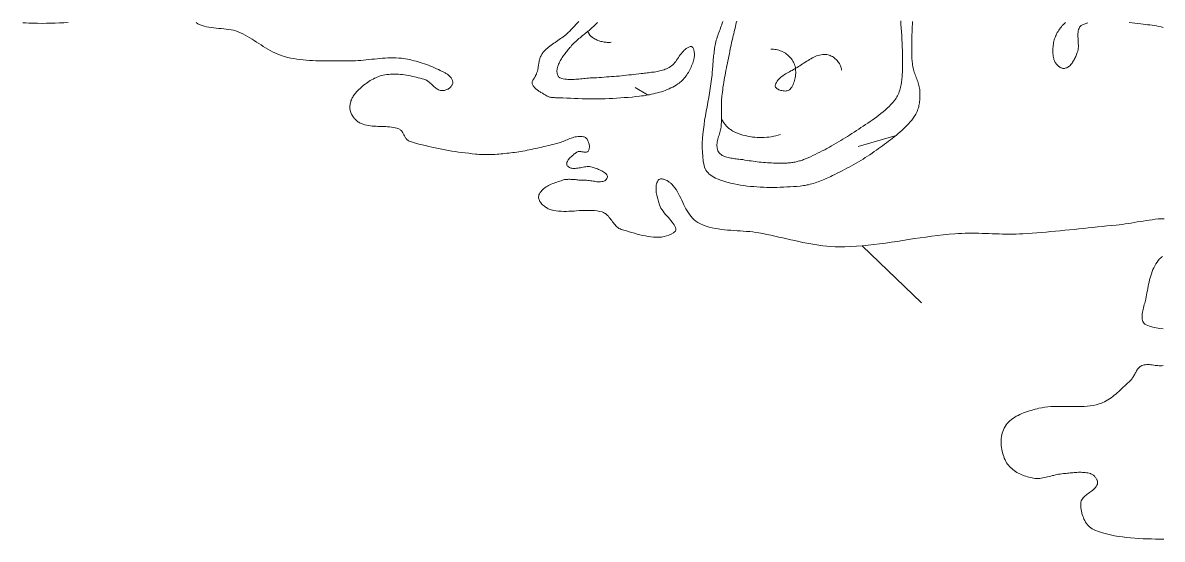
# Model space of a CAD drawing. Header units: inches. Extents: x -12 to 23, y -13.2 to 21.7.
# Drawn here: x -9 to 2.06, y -12.64 to -7.63 of the extents above; entities that cross this region are included whole.
import ezdxf

# ---------------------------------------------------------------- set-up
doc = ezdxf.new("R2010")
doc.units = ezdxf.units.IN
doc.header["$MEASUREMENT"] = 0
doc.layers.get('0').update_dxf_attribs({"lineweight": 0})

msp = doc.modelspace()

# ---------------------------------------------------------------- linework, layer by layer
at = {"color": 7, "linetype": 'Continuous', "lineweight": 0}
for p, q in [((-3.513, -7.71), (-3.512, -7.713)), ((-3.512, -7.713), (-3.511, -7.717)), ((-3.511, -7.717), (-3.51, -7.72)), ((-3.51, -7.72), (-3.508, -7.723)), ((-3.508, -7.723), (-3.507, -7.726)), ((-3.507, -7.726), (-3.505, -7.729)), ((-3.505, -7.729), (-3.504, -7.732)), ((-3.504, -7.732), (-3.502, -7.735)), ((-3.502, -7.735), (-3.5, -7.738)), ((-3.5, -7.738), (-3.499, -7.741)), ((-3.499, -7.741), (-3.497, -7.744)), ((-3.497, -7.744), (-3.495, -7.747)), ((-3.495, -7.747), (-3.493, -7.749)), ((-3.493, -7.749), (-3.491, -7.752)), ((-3.491, -7.752), (-3.488, -7.754)), ((-3.488, -7.754), (-3.486, -7.757)), ((-3.486, -7.757), (-3.484, -7.759)), ((-3.484, -7.759), (-3.481, -7.761)), ((-3.481, -7.761), (-3.479, -7.763)), ((-3.479, -7.763), (-3.476, -7.765)), ((-3.476, -7.765), (-3.468, -7.771)), ((-3.468, -7.771), (-3.46, -7.776)), ((-3.46, -7.776), (-3.451, -7.781)), ((-3.451, -7.781), (-3.443, -7.786)), ((-3.443, -7.786), (-3.434, -7.79)), ((-3.434, -7.79), (-3.424, -7.795)), ((-3.424, -7.795), (-3.415, -7.798)), ((-3.415, -7.798), (-3.405, -7.802)), ((-3.405, -7.802), (-3.396, -7.805)), ((-3.396, -7.805), (-3.386, -7.808)), ((-3.386, -7.808), (-3.376, -7.81)), ((-3.376, -7.81), (-3.366, -7.812)), ((-3.366, -7.812), (-3.356, -7.814)), ((-3.356, -7.814), (-3.346, -7.815)), ((-3.346, -7.815), (-3.336, -7.816)), ((-3.336, -7.816), (-3.326, -7.817)), ((-3.326, -7.817), (-3.316, -7.817)), ((-3.316, -7.817), (-3.306, -7.817)), ((-3.306, -7.817), (-3.296, -7.817)), ((-3.296, -7.817), (-3.286, -7.816)), ((-1.737, -7.884), (-1.724, -7.883)), ((-1.724, -7.883), (-1.711, -7.884)), ((-1.711, -7.884), (-1.698, -7.885)), ((-1.698, -7.885), (-1.685, -7.887)), ((-1.685, -7.887), (-1.672, -7.89)), ((-1.672, -7.89), (-1.659, -7.894)), ((-1.659, -7.894), (-1.646, -7.898)), ((-1.646, -7.898), (-1.633, -7.904)), ((-1.633, -7.904), (-1.621, -7.91)), ((-1.621, -7.91), (-1.609, -7.916)), ((-1.609, -7.916), (-1.597, -7.923)), ((-1.597, -7.923), (-1.586, -7.931)), ((-1.586, -7.931), (-1.575, -7.939)), ((-1.575, -7.939), (-1.565, -7.948)), ((-1.565, -7.948), (-1.555, -7.958)), ((-1.555, -7.958), (-1.546, -7.967)), ((-1.321, -7.961), (-1.307, -7.955)), ((-1.307, -7.955), (-1.293, -7.949)), ((-1.293, -7.949), (-1.278, -7.944)), ((-1.278, -7.944), (-1.264, -7.94)), ((-1.264, -7.94), (-1.249, -7.937)), ((-1.249, -7.937), (-1.234, -7.935)), ((-1.234, -7.935), (-1.219, -7.934)), ((-1.219, -7.934), (-1.204, -7.935)), ((-1.204, -7.935), (-1.193, -7.936)), ((-1.193, -7.936), (-1.183, -7.938)), ((-1.183, -7.938), (-1.172, -7.941)), ((-1.172, -7.941), (-1.161, -7.945)), ((-1.161, -7.945), (-1.151, -7.95)), ((-1.151, -7.95), (-1.14, -7.956)), ((-1.14, -7.956), (-1.13, -7.962)), ((-1.546, -7.967), (-1.537, -7.978)), ((-1.537, -7.978), (-1.53, -7.988)), ((-1.53, -7.988), (-1.523, -7.999)), ((-1.523, -7.999), (-1.517, -8.011)), ((-1.517, -8.011), (-1.512, -8.023)), ((-1.512, -8.023), (-1.507, -8.035)), ((-1.507, -8.035), (-1.503, -8.048)), ((-1.507, -8.075), (-1.495, -8.068)), ((-1.503, -8.048), (-1.5, -8.062)), ((-1.5, -8.062), (-1.498, -8.075)), ((-1.495, -8.068), (-1.483, -8.061)), ((-1.483, -8.061), (-1.47, -8.053)), ((-1.47, -8.053), (-1.457, -8.045)), ((-1.457, -8.045), (-1.444, -8.036)), ((-1.444, -8.036), (-1.43, -8.027)), ((-1.43, -8.027), (-1.417, -8.018)), ((-1.417, -8.018), (-1.404, -8.01)), ((-1.404, -8.01), (-1.39, -8.001)), ((-1.39, -8.001), (-1.376, -7.992)), ((-1.376, -7.992), (-1.363, -7.984)), ((-1.363, -7.984), (-1.349, -7.976)), ((-1.349, -7.976), (-1.335, -7.968)), ((-1.335, -7.968), (-1.321, -7.961)), ((-1.13, -7.962), (-1.121, -7.969)), ((-1.121, -7.969), (-1.112, -7.977)), ((-1.112, -7.977), (-1.103, -7.985)), ((-1.103, -7.985), (-1.094, -7.994)), ((-1.094, -7.994), (-1.087, -8.003)), ((-1.087, -8.003), (-1.08, -8.013)), ((-1.08, -8.013), (-1.073, -8.023)), ((-1.073, -8.023), (-1.067, -8.033)), ((-1.067, -8.033), (-1.063, -8.044)), ((-1.063, -8.044), (-1.058, -8.054)), ((-1.058, -8.054), (-1.055, -8.065)), ((-1.055, -8.065), (-1.053, -8.076)), ((-1.669, -8.184), (-1.661, -8.174)), ((-1.661, -8.174), (-1.651, -8.165)), ((-1.651, -8.165), (-1.641, -8.156)), ((-1.641, -8.156), (-1.63, -8.147)), ((-1.63, -8.147), (-1.619, -8.139)), ((-1.619, -8.139), (-1.607, -8.131)), ((-1.607, -8.131), (-1.595, -8.124)), ((-1.595, -8.124), (-1.583, -8.116)), ((-1.583, -8.116), (-1.57, -8.109)), ((-1.57, -8.109), (-1.558, -8.102)), ((-1.558, -8.102), (-1.545, -8.095)), ((-1.545, -8.095), (-1.532, -8.089)), ((-1.532, -8.089), (-1.519, -8.082)), ((-1.519, -8.082), (-1.507, -8.075)), ((-1.504, -8.174), (-1.508, -8.187)), ((-1.501, -8.16), (-1.504, -8.174)), ((-1.499, -8.146), (-1.501, -8.16)), ((-1.497, -8.132), (-1.499, -8.146)), ((-1.498, -8.075), (-1.497, -8.089)), ((-1.497, -8.089), (-1.496, -8.103)), ((-1.496, -8.117), (-1.497, -8.132)), ((-1.496, -8.103), (-1.496, -8.117)), ((-1.053, -8.076), (-1.052, -8.087)), ((-1.696, -8.237), (-1.694, -8.23)), ((-1.695, -8.244), (-1.696, -8.237)), ((-1.692, -8.251), (-1.695, -8.244)), ((-1.694, -8.23), (-1.69, -8.218)), ((-1.688, -8.257), (-1.692, -8.251)), ((-1.69, -8.218), (-1.684, -8.206)), ((-1.683, -8.263), (-1.688, -8.257)), ((-1.684, -8.206), (-1.677, -8.195)), ((-1.676, -8.268), (-1.683, -8.263)), ((-1.677, -8.195), (-1.669, -8.184)), ((-1.668, -8.273), (-1.676, -8.268)), ((-1.659, -8.277), (-1.668, -8.273)), ((-1.65, -8.281), (-1.659, -8.277)), ((-1.64, -8.284), (-1.65, -8.281)), ((-1.63, -8.286), (-1.64, -8.284)), ((-1.619, -8.288), (-1.63, -8.286)), ((-1.609, -8.289), (-1.619, -8.288)), ((-1.598, -8.29), (-1.609, -8.289)), ((-1.589, -8.289), (-1.598, -8.29)), ((-1.579, -8.288), (-1.589, -8.289)), ((-1.57, -8.285), (-1.579, -8.288)), ((-1.563, -8.282), (-1.57, -8.285)), ((-1.556, -8.278), (-1.563, -8.282)), ((-1.551, -8.273), (-1.556, -8.278)), ((-1.543, -8.262), (-1.551, -8.273)), ((-1.535, -8.251), (-1.543, -8.262)), ((-1.528, -8.239), (-1.535, -8.251)), ((-1.522, -8.227), (-1.528, -8.239)), ((-1.517, -8.214), (-1.522, -8.227)), ((-1.512, -8.201), (-1.517, -8.214)), ((-1.508, -8.187), (-1.512, -8.201))]:
    msp.add_line(p, q, dxfattribs=at)
at = {"color": 30, "linetype": 'Continuous', "lineweight": 0, "true_color": 0xff7e00}
for p, q in [((-2.934, -8.328), (-3.054, -8.256)), ((-0.522, -8.72), (-0.89, -8.827)), ((-0.85, -9.792), (-0.275, -10.346))]:
    msp.add_line(p, q, dxfattribs=at)
at = {"color": 7, "linetype": 'Continuous', "lineweight": 0}
for points in [[(-8.557, -7.625), (-8.599, -7.627), (-8.641, -7.629), (-8.684, -7.631), (-8.726, -7.632), (-8.768, -7.632), (-8.81, -7.633), (-8.853, -7.632), (-8.895, -7.631), (-8.937, -7.63), (-8.967, -7.628), (-8.997, -7.626)], [(2.079, -9.529), (2.05, -9.53), (2.021, -9.532), (1.991, -9.535), (1.962, -9.539), (1.933, -9.543), (1.904, -9.547), (1.875, -9.552), (1.846, -9.556), (1.816, -9.561), (1.787, -9.566), (1.758, -9.571), (1.729, -9.576), (1.7, -9.58), (1.671, -9.584), (1.642, -9.588), (1.612, -9.591), (1.567, -9.595), (1.522, -9.6), (1.477, -9.604), (1.432, -9.609), (1.386, -9.614), (1.341, -9.619), (1.296, -9.624), (1.251, -9.628), (1.206, -9.633), (1.16, -9.638), (1.115, -9.642), (1.07, -9.647), (1.025, -9.651), (0.98, -9.655), (0.934, -9.659), (0.889, -9.663), (0.844, -9.667), (0.799, -9.67), (0.753, -9.673), (0.708, -9.675), (0.675, -9.677), (0.642, -9.678), (0.609, -9.678), (0.576, -9.678), (0.543, -9.678), (0.51, -9.678), (0.477, -9.677), (0.444, -9.676), (0.411, -9.675), (0.378, -9.674), (0.345, -9.673), (0.312, -9.672), (0.279, -9.671), (0.246, -9.671), (0.213, -9.67), (0.18, -9.67), (0.147, -9.671), (0.114, -9.672), (0.081, -9.673), (0.049, -9.675), (-0.008, -9.68), (-0.064, -9.685), (-0.12, -9.692), (-0.177, -9.699), (-0.233, -9.707), (-0.289, -9.715), (-0.345, -9.723), (-0.401, -9.732), (-0.457, -9.741), (-0.513, -9.749), (-0.569, -9.758), (-0.625, -9.766), (-0.682, -9.774), (-0.738, -9.781), (-0.794, -9.787), (-0.85, -9.792), (-0.906, -9.796), (-0.963, -9.8), (-1.019, -9.802), (-1.076, -9.802), (-1.115, -9.801), (-1.154, -9.799), (-1.194, -9.796), (-1.233, -9.792), (-1.272, -9.787), (-1.311, -9.781), (-1.35, -9.774), (-1.388, -9.767), (-1.427, -9.759), (-1.466, -9.751), (-1.505, -9.742), (-1.543, -9.733), (-1.582, -9.725), (-1.621, -9.716), (-1.66, -9.707), (-1.698, -9.698), (-1.737, -9.69), (-1.776, -9.682), (-1.815, -9.674), (-1.853, -9.667), (-1.883, -9.662), (-1.913, -9.658), (-1.943, -9.655), (-1.974, -9.653), (-2.005, -9.65), (-2.035, -9.648), (-2.066, -9.647), (-2.097, -9.645), (-2.127, -9.642), (-2.158, -9.64), (-2.188, -9.637), (-2.218, -9.634), (-2.248, -9.629), (-2.278, -9.624), (-2.307, -9.618), (-2.335, -9.61), (-2.364, -9.601), (-2.391, -9.591), (-2.419, -9.579), (-2.445, -9.565), (-2.464, -9.554), (-2.481, -9.54), (-2.497, -9.525), (-2.512, -9.509), (-2.525, -9.492), (-2.538, -9.473), (-2.55, -9.454), (-2.561, -9.434), (-2.572, -9.414), (-2.582, -9.393), (-2.592, -9.371), (-2.602, -9.35), (-2.612, -9.329), (-2.623, -9.308), (-2.634, -9.287), (-2.645, -9.267), (-2.657, -9.247), (-2.67, -9.228), (-2.684, -9.21), (-2.699, -9.193), (-2.704, -9.188), (-2.71, -9.183), (-2.716, -9.178), (-2.723, -9.173), (-2.73, -9.168), (-2.738, -9.164), (-2.745, -9.159), (-2.753, -9.156), (-2.762, -9.152), (-2.77, -9.149), (-2.778, -9.146), (-2.786, -9.145), (-2.793, -9.143), (-2.801, -9.143), (-2.807, -9.143), (-2.814, -9.145), (-2.82, -9.147), (-2.825, -9.15), (-2.83, -9.154), (-2.834, -9.16), (-2.839, -9.17), (-2.844, -9.181), (-2.847, -9.192), (-2.85, -9.203), (-2.851, -9.215), (-2.852, -9.227), (-2.852, -9.239), (-2.852, -9.251), (-2.851, -9.263), (-2.849, -9.275), (-2.847, -9.288), (-2.844, -9.3), (-2.841, -9.312), (-2.838, -9.325), (-2.835, -9.337), (-2.831, -9.349), (-2.828, -9.361), (-2.824, -9.373), (-2.821, -9.385), (-2.817, -9.396), (-2.812, -9.411), (-2.804, -9.426), (-2.795, -9.441), (-2.784, -9.456), (-2.772, -9.472), (-2.759, -9.487), (-2.746, -9.502), (-2.732, -9.518), (-2.719, -9.533), (-2.707, -9.548), (-2.695, -9.562), (-2.684, -9.576), (-2.675, -9.59), (-2.668, -9.603), (-2.663, -9.615), (-2.66, -9.627), (-2.661, -9.638), (-2.664, -9.649), (-2.671, -9.658), (-2.682, -9.667), (-2.704, -9.679), (-2.726, -9.689), (-2.75, -9.697), (-2.774, -9.703), (-2.798, -9.707), (-2.824, -9.709), (-2.849, -9.709), (-2.875, -9.708), (-2.902, -9.706), (-2.928, -9.702), (-2.955, -9.697), (-2.981, -9.692), (-3.008, -9.685), (-3.035, -9.679), (-3.061, -9.671), (-3.088, -9.664), (-3.114, -9.656), (-3.139, -9.648), (-3.164, -9.64), (-3.189, -9.633), (-3.201, -9.629), (-3.212, -9.623), (-3.222, -9.616), (-3.231, -9.609), (-3.241, -9.6), (-3.249, -9.59), (-3.258, -9.58), (-3.266, -9.57), (-3.274, -9.559), (-3.282, -9.548), (-3.29, -9.537), (-3.298, -9.526), (-3.306, -9.516), (-3.314, -9.506), (-3.323, -9.497), (-3.332, -9.488), (-3.342, -9.48), (-3.352, -9.474), (-3.363, -9.468), (-3.375, -9.464), (-3.399, -9.458), (-3.423, -9.454), (-3.448, -9.451), (-3.472, -9.449), (-3.497, -9.448), (-3.522, -9.448), (-3.547, -9.449), (-3.572, -9.45), (-3.597, -9.451), (-3.622, -9.453), (-3.647, -9.455), (-3.672, -9.456), (-3.697, -9.457), (-3.722, -9.458), (-3.747, -9.458), (-3.772, -9.457), (-3.797, -9.456), (-3.821, -9.453), (-3.845, -9.448), (-3.869, -9.443), (-3.879, -9.44), (-3.888, -9.436), (-3.897, -9.432), (-3.907, -9.427), (-3.916, -9.422), (-3.926, -9.416), (-3.935, -9.409), (-3.943, -9.402), (-3.952, -9.395), (-3.959, -9.387), (-3.967, -9.379), (-3.973, -9.37), (-3.979, -9.362), (-3.983, -9.353), (-3.987, -9.344), (-3.99, -9.335), (-3.991, -9.326), (-3.991, -9.317), (-3.99, -9.308), (-3.988, -9.299), (-3.982, -9.287), (-3.976, -9.275), (-3.968, -9.265), (-3.96, -9.255), (-3.951, -9.245), (-3.941, -9.236), (-3.93, -9.228), (-3.918, -9.22), (-3.906, -9.213), (-3.894, -9.206), (-3.881, -9.2), (-3.868, -9.194), (-3.854, -9.188), (-3.84, -9.183), (-3.827, -9.178), (-3.813, -9.173), (-3.799, -9.168), (-3.786, -9.164), (-3.773, -9.16), (-3.76, -9.155), (-3.749, -9.153), (-3.739, -9.15), (-3.729, -9.148), (-3.719, -9.147), (-3.708, -9.147), (-3.698, -9.146), (-3.687, -9.146), (-3.677, -9.147), (-3.666, -9.147), (-3.655, -9.148), (-3.644, -9.149), (-3.634, -9.15), (-3.623, -9.151), (-3.612, -9.153), (-3.602, -9.154), (-3.591, -9.154), (-3.58, -9.155), (-3.569, -9.156), (-3.559, -9.156), (-3.548, -9.155), (-3.537, -9.155), (-3.525, -9.156), (-3.513, -9.157), (-3.501, -9.159), (-3.488, -9.16), (-3.476, -9.162), (-3.463, -9.164), (-3.45, -9.166), (-3.437, -9.168), (-3.425, -9.17), (-3.413, -9.171), (-3.401, -9.171), (-3.39, -9.171), (-3.379, -9.169), (-3.368, -9.167), (-3.359, -9.164), (-3.35, -9.16), (-3.342, -9.154), (-3.335, -9.147), (-3.328, -9.139), (-3.325, -9.131), (-3.323, -9.123), (-3.324, -9.116), (-3.326, -9.109), (-3.33, -9.102), (-3.335, -9.095), (-3.341, -9.089), (-3.349, -9.083), (-3.358, -9.077), (-3.367, -9.071), (-3.377, -9.065), (-3.388, -9.06), (-3.399, -9.055), (-3.41, -9.051), (-3.421, -9.046), (-3.432, -9.042), (-3.443, -9.038), (-3.453, -9.035), (-3.463, -9.032), (-3.472, -9.029), (-3.484, -9.026), (-3.496, -9.024), (-3.508, -9.024), (-3.52, -9.024), (-3.533, -9.025), (-3.546, -9.027), (-3.559, -9.029), (-3.572, -9.031), (-3.584, -9.034), (-3.597, -9.036), (-3.61, -9.038), (-3.622, -9.04), (-3.635, -9.041), (-3.647, -9.042), (-3.658, -9.041), (-3.669, -9.04), (-3.68, -9.037), (-3.69, -9.033), (-3.7, -9.027), (-3.709, -9.02), (-3.714, -9.015), (-3.717, -9.008), (-3.719, -9.002), (-3.719, -8.995), (-3.718, -8.988), (-3.716, -8.981), (-3.712, -8.974), (-3.708, -8.966), (-3.703, -8.958), (-3.697, -8.951), (-3.691, -8.943), (-3.684, -8.936), (-3.676, -8.928), (-3.669, -8.921), (-3.661, -8.914), (-3.653, -8.908), (-3.646, -8.901), (-3.638, -8.896), (-3.631, -8.89), (-3.624, -8.885), (-3.619, -8.882), (-3.614, -8.88), (-3.608, -8.878), (-3.601, -8.878), (-3.595, -8.877), (-3.588, -8.878), (-3.581, -8.878), (-3.574, -8.879), (-3.566, -8.88), (-3.559, -8.881), (-3.552, -8.882), (-3.545, -8.883), (-3.539, -8.883), (-3.533, -8.883), (-3.527, -8.883), (-3.521, -8.881), (-3.517, -8.88), (-3.512, -8.877), (-3.509, -8.873), (-3.506, -8.868), (-3.503, -8.861), (-3.501, -8.854), (-3.5, -8.846), (-3.499, -8.838), (-3.499, -8.83), (-3.499, -8.821), (-3.5, -8.813), (-3.502, -8.804), (-3.504, -8.796), (-3.506, -8.788), (-3.509, -8.78), (-3.513, -8.772), (-3.517, -8.765), (-3.521, -8.758), (-3.526, -8.752), (-3.531, -8.747), (-3.537, -8.742), (-3.543, -8.738), (-3.55, -8.735), (-3.557, -8.733), (-3.57, -8.731), (-3.583, -8.73), (-3.596, -8.73), (-3.609, -8.731), (-3.622, -8.733), (-3.636, -8.735), (-3.649, -8.739), (-3.662, -8.743), (-3.675, -8.747), (-3.688, -8.752), (-3.701, -8.757), (-3.714, -8.762), (-3.727, -8.768), (-3.74, -8.773), (-3.753, -8.779), (-3.766, -8.784), (-3.779, -8.789), (-3.792, -8.793), (-3.806, -8.797), (-3.819, -8.8), (-3.839, -8.805), (-3.859, -8.81), (-3.879, -8.815), (-3.9, -8.819), (-3.92, -8.824), (-3.94, -8.829), (-3.96, -8.834), (-3.98, -8.838), (-4.001, -8.843), (-4.021, -8.848), (-4.041, -8.852), (-4.061, -8.856), (-4.082, -8.861), (-4.102, -8.865), (-4.122, -8.869), (-4.143, -8.872), (-4.163, -8.876), (-4.183, -8.879), (-4.204, -8.882), (-4.224, -8.885), (-4.243, -8.887), (-4.262, -8.89), (-4.281, -8.892), (-4.3, -8.894), (-4.319, -8.896), (-4.338, -8.898), (-4.357, -8.9), (-4.376, -8.902), (-4.395, -8.903), (-4.415, -8.905), (-4.434, -8.906), (-4.453, -8.906), (-4.472, -8.907), (-4.491, -8.907), (-4.51, -8.907), (-4.529, -8.907), (-4.548, -8.906), (-4.567, -8.905), (-4.586, -8.904), (-4.605, -8.902), (-4.637, -8.898), (-4.67, -8.894), (-4.703, -8.891), (-4.735, -8.886), (-4.768, -8.882), (-4.8, -8.877), (-4.833, -8.872), (-4.865, -8.867), (-4.897, -8.861), (-4.93, -8.855), (-4.962, -8.849), (-4.994, -8.842), (-5.026, -8.836), (-5.058, -8.828), (-5.09, -8.82), (-5.122, -8.812), (-5.153, -8.804), (-5.185, -8.795), (-5.216, -8.785), (-5.247, -8.775), (-5.254, -8.772), (-5.261, -8.768), (-5.267, -8.764), (-5.272, -8.758), (-5.277, -8.752), (-5.282, -8.746), (-5.286, -8.739), (-5.29, -8.732), (-5.294, -8.724), (-5.298, -8.716), (-5.302, -8.709), (-5.306, -8.701), (-5.31, -8.694), (-5.315, -8.687), (-5.319, -8.68), (-5.324, -8.674), (-5.33, -8.669), (-5.335, -8.664), (-5.342, -8.66), (-5.349, -8.657), (-5.366, -8.651), (-5.384, -8.646), (-5.402, -8.643), (-5.42, -8.64), (-5.438, -8.638), (-5.457, -8.636), (-5.475, -8.635), (-5.494, -8.634), (-5.512, -8.634), (-5.531, -8.633), (-5.55, -8.633), (-5.569, -8.632), (-5.587, -8.631), (-5.606, -8.63), (-5.624, -8.628), (-5.642, -8.625), (-5.66, -8.622), (-5.678, -8.618), (-5.695, -8.612), (-5.712, -8.606), (-5.721, -8.602), (-5.729, -8.598), (-5.737, -8.593), (-5.744, -8.588), (-5.752, -8.582), (-5.759, -8.576), (-5.766, -8.57), (-5.773, -8.563), (-5.78, -8.556), (-5.786, -8.548), (-5.791, -8.54), (-5.797, -8.532), (-5.802, -8.524), (-5.806, -8.515), (-5.81, -8.507), (-5.814, -8.498), (-5.817, -8.489), (-5.819, -8.48), (-5.821, -8.471), (-5.822, -8.462), (-5.823, -8.453), (-5.823, -8.443), (-5.822, -8.433), (-5.821, -8.424), (-5.82, -8.414), (-5.817, -8.404), (-5.815, -8.395), (-5.812, -8.385), (-5.808, -8.376), (-5.804, -8.366), (-5.799, -8.357), (-5.795, -8.348), (-5.79, -8.339), (-5.784, -8.331), (-5.778, -8.322), (-5.772, -8.314), (-5.766, -8.307), (-5.76, -8.299), (-5.753, -8.292), (-5.746, -8.285), (-5.735, -8.274), (-5.724, -8.264), (-5.712, -8.254), (-5.701, -8.244), (-5.689, -8.234), (-5.676, -8.224), (-5.664, -8.215), (-5.651, -8.206), (-5.638, -8.197), (-5.625, -8.189), (-5.612, -8.181), (-5.598, -8.173), (-5.585, -8.166), (-5.571, -8.16), (-5.557, -8.154), (-5.543, -8.148), (-5.528, -8.143), (-5.514, -8.139), (-5.499, -8.136), (-5.484, -8.133), (-5.465, -8.13), (-5.446, -8.128), (-5.427, -8.126), (-5.408, -8.126), (-5.389, -8.125), (-5.37, -8.126), (-5.35, -8.127), (-5.331, -8.128), (-5.312, -8.13), (-5.293, -8.133), (-5.274, -8.136), (-5.254, -8.139), (-5.235, -8.143), (-5.216, -8.147), (-5.197, -8.151), (-5.178, -8.155), (-5.159, -8.16), (-5.141, -8.165), (-5.122, -8.17), (-5.104, -8.175), (-5.094, -8.178), (-5.085, -8.182), (-5.076, -8.187), (-5.068, -8.192), (-5.059, -8.199), (-5.051, -8.205), (-5.043, -8.212), (-5.035, -8.219), (-5.028, -8.226), (-5.02, -8.234), (-5.012, -8.241), (-5.004, -8.248), (-4.996, -8.255), (-4.988, -8.261), (-4.98, -8.267), (-4.972, -8.272), (-4.963, -8.277), (-4.954, -8.28), (-4.944, -8.283), (-4.935, -8.285), (-4.928, -8.285), (-4.921, -8.285), (-4.914, -8.284), (-4.906, -8.283), (-4.899, -8.281), (-4.892, -8.279), (-4.884, -8.276), (-4.877, -8.273), (-4.87, -8.27), (-4.864, -8.265), (-4.857, -8.261), (-4.851, -8.256), (-4.846, -8.251), (-4.841, -8.246), (-4.836, -8.24), (-4.833, -8.234), (-4.829, -8.228), (-4.827, -8.222), (-4.825, -8.215), (-4.825, -8.209), (-4.825, -8.201), (-4.826, -8.194), (-4.828, -8.187), (-4.83, -8.18), (-4.833, -8.174), (-4.837, -8.167), (-4.841, -8.161), (-4.846, -8.155), (-4.852, -8.149), (-4.858, -8.143), (-4.864, -8.138), (-4.87, -8.132), (-4.877, -8.127), (-4.884, -8.123), (-4.891, -8.118), (-4.898, -8.114), (-4.905, -8.11), (-4.912, -8.106), (-4.919, -8.102), (-4.926, -8.099), (-4.945, -8.09), (-4.964, -8.081), (-4.983, -8.073), (-5.002, -8.064), (-5.022, -8.056), (-5.041, -8.048), (-5.061, -8.04), (-5.08, -8.033), (-5.1, -8.026), (-5.12, -8.019), (-5.14, -8.012), (-5.16, -8.006), (-5.18, -8), (-5.2, -7.995), (-5.221, -7.99), (-5.241, -7.985), (-5.262, -7.981), (-5.282, -7.978), (-5.303, -7.975), (-5.323, -7.972), (-5.349, -7.97), (-5.376, -7.968), (-5.402, -7.967), (-5.428, -7.968), (-5.454, -7.968), (-5.48, -7.97), (-5.506, -7.971), (-5.533, -7.973), (-5.559, -7.976), (-5.585, -7.979), (-5.611, -7.981), (-5.638, -7.984), (-5.664, -7.987), (-5.69, -7.989), (-5.716, -7.992), (-5.743, -7.994), (-5.769, -7.996), (-5.795, -7.997), (-5.821, -7.997), (-5.847, -7.997), (-5.878, -7.997), (-5.909, -7.997), (-5.939, -7.997), (-5.97, -7.997), (-6.001, -7.997), (-6.031, -7.997), (-6.062, -7.997), (-6.093, -7.996), (-6.124, -7.996), (-6.154, -7.995), (-6.185, -7.994), (-6.216, -7.992), (-6.246, -7.99), (-6.276, -7.987), (-6.307, -7.983), (-6.337, -7.979), (-6.367, -7.975), (-6.397, -7.969), (-6.427, -7.963), (-6.456, -7.955), (-6.481, -7.948), (-6.505, -7.939), (-6.528, -7.93), (-6.551, -7.919), (-6.574, -7.908), (-6.597, -7.896), (-6.619, -7.883), (-6.641, -7.87), (-6.663, -7.856), (-6.685, -7.842), (-6.706, -7.828), (-6.728, -7.814), (-6.75, -7.8), (-6.772, -7.786), (-6.794, -7.773), (-6.816, -7.76), (-6.839, -7.747), (-6.862, -7.735), (-6.885, -7.724), (-6.908, -7.714), (-6.93, -7.706), (-6.952, -7.7), (-6.975, -7.695), (-6.999, -7.691), (-7.022, -7.688), (-7.047, -7.685), (-7.071, -7.683), (-7.095, -7.681), (-7.119, -7.679), (-7.144, -7.677), (-7.167, -7.674), (-7.191, -7.671), (-7.214, -7.666), (-7.236, -7.661), (-7.257, -7.655), (-7.277, -7.647), (-7.297, -7.637), (-7.315, -7.625)], [(2.07, -10.599), (2.036, -10.595), (2.002, -10.589), (1.969, -10.581), (1.936, -10.571), (1.904, -10.559), (1.893, -10.553), (1.885, -10.546), (1.878, -10.537), (1.873, -10.528), (1.869, -10.517), (1.866, -10.506), (1.865, -10.493), (1.865, -10.48), (1.865, -10.466), (1.867, -10.452), (1.869, -10.438), (1.872, -10.423), (1.875, -10.408), (1.879, -10.393), (1.883, -10.378), (1.886, -10.363), (1.89, -10.349), (1.894, -10.335), (1.897, -10.322), (1.9, -10.309), (1.904, -10.289), (1.908, -10.268), (1.912, -10.248), (1.916, -10.227), (1.92, -10.206), (1.924, -10.185), (1.928, -10.164), (1.933, -10.144), (1.938, -10.123), (1.943, -10.103), (1.949, -10.083), (1.956, -10.063), (1.963, -10.043), (1.97, -10.024), (1.979, -10.005), (1.988, -9.987), (1.998, -9.969), (2.01, -9.952), (2.022, -9.936), (2.035, -9.92), (2.044, -9.911), (2.054, -9.903), (2.064, -9.896)], [(2.076, -12.641), (2.035, -12.641), (1.995, -12.64), (1.955, -12.639), (1.915, -12.638), (1.874, -12.637), (1.834, -12.635), (1.794, -12.632), (1.754, -12.628), (1.714, -12.624), (1.675, -12.619), (1.635, -12.614), (1.596, -12.607), (1.557, -12.599), (1.519, -12.589), (1.48, -12.579), (1.443, -12.567), (1.405, -12.554), (1.392, -12.548), (1.379, -12.54), (1.367, -12.532), (1.355, -12.522), (1.345, -12.512), (1.334, -12.5), (1.325, -12.488), (1.316, -12.475), (1.308, -12.461), (1.301, -12.446), (1.295, -12.431), (1.289, -12.416), (1.284, -12.401), (1.279, -12.385), (1.276, -12.369), (1.273, -12.353), (1.271, -12.337), (1.27, -12.322), (1.27, -12.306), (1.27, -12.292), (1.272, -12.28), (1.275, -12.269), (1.28, -12.258), (1.286, -12.248), (1.293, -12.239), (1.302, -12.23), (1.311, -12.221), (1.321, -12.213), (1.332, -12.205), (1.343, -12.197), (1.354, -12.189), (1.364, -12.181), (1.375, -12.173), (1.386, -12.165), (1.396, -12.156), (1.405, -12.147), (1.413, -12.138), (1.42, -12.128), (1.426, -12.117), (1.431, -12.106), (1.432, -12.1), (1.433, -12.094), (1.433, -12.088), (1.432, -12.081), (1.431, -12.075), (1.429, -12.069), (1.426, -12.063), (1.423, -12.057), (1.42, -12.051), (1.416, -12.045), (1.412, -12.039), (1.407, -12.034), (1.402, -12.029), (1.397, -12.024), (1.392, -12.02), (1.386, -12.016), (1.38, -12.012), (1.375, -12.009), (1.369, -12.006), (1.363, -12.004), (1.35, -12.001), (1.338, -11.998), (1.325, -11.995), (1.312, -11.994), (1.299, -11.992), (1.286, -11.992), (1.273, -11.991), (1.26, -11.991), (1.247, -11.991), (1.233, -11.992), (1.22, -11.993), (1.207, -11.994), (1.193, -11.995), (1.18, -11.996), (1.167, -11.998), (1.154, -11.999), (1.14, -12.001), (1.127, -12.002), (1.114, -12.003), (1.101, -12.004), (1.086, -12.006), (1.07, -12.008), (1.055, -12.01), (1.04, -12.013), (1.024, -12.017), (1.009, -12.021), (0.994, -12.024), (0.979, -12.028), (0.963, -12.032), (0.948, -12.036), (0.933, -12.04), (0.918, -12.043), (0.902, -12.046), (0.887, -12.048), (0.872, -12.05), (0.857, -12.051), (0.842, -12.051), (0.827, -12.051), (0.812, -12.049), (0.797, -12.046), (0.782, -12.043), (0.767, -12.039), (0.752, -12.035), (0.737, -12.03), (0.722, -12.025), (0.707, -12.019), (0.693, -12.013), (0.678, -12.006), (0.664, -11.999), (0.651, -11.992), (0.637, -11.983), (0.624, -11.975), (0.612, -11.965), (0.6, -11.956), (0.589, -11.945), (0.578, -11.935), (0.568, -11.923), (0.559, -11.911), (0.55, -11.899), (0.543, -11.886), (0.535, -11.871), (0.528, -11.855), (0.522, -11.838), (0.516, -11.821), (0.511, -11.804), (0.507, -11.787), (0.503, -11.769), (0.5, -11.751), (0.498, -11.733), (0.497, -11.715), (0.496, -11.697), (0.497, -11.679), (0.498, -11.662), (0.5, -11.644), (0.503, -11.627), (0.508, -11.61), (0.513, -11.594), (0.519, -11.578), (0.526, -11.562), (0.535, -11.548), (0.545, -11.532), (0.557, -11.518), (0.569, -11.504), (0.583, -11.491), (0.597, -11.479), (0.612, -11.468), (0.628, -11.458), (0.644, -11.448), (0.661, -11.439), (0.679, -11.43), (0.697, -11.422), (0.715, -11.415), (0.733, -11.408), (0.752, -11.401), (0.771, -11.395), (0.79, -11.39), (0.809, -11.384), (0.827, -11.379), (0.846, -11.375), (0.864, -11.37), (0.893, -11.364), (0.922, -11.359), (0.951, -11.356), (0.98, -11.354), (1.009, -11.352), (1.039, -11.352), (1.068, -11.352), (1.098, -11.352), (1.127, -11.353), (1.157, -11.353), (1.187, -11.354), (1.216, -11.354), (1.246, -11.354), (1.275, -11.353), (1.304, -11.352), (1.333, -11.35), (1.362, -11.346), (1.391, -11.342), (1.419, -11.336), (1.447, -11.328), (1.465, -11.322), (1.483, -11.315), (1.5, -11.307), (1.517, -11.298), (1.533, -11.289), (1.549, -11.278), (1.565, -11.267), (1.58, -11.256), (1.595, -11.244), (1.61, -11.232), (1.624, -11.219), (1.639, -11.206), (1.653, -11.193), (1.667, -11.179), (1.682, -11.166), (1.696, -11.152), (1.71, -11.139), (1.724, -11.126), (1.738, -11.113), (1.752, -11.1), (1.758, -11.093), (1.764, -11.086), (1.77, -11.079), (1.775, -11.072), (1.78, -11.064), (1.785, -11.055), (1.789, -11.047), (1.794, -11.039), (1.798, -11.03), (1.803, -11.022), (1.807, -11.014), (1.812, -11.005), (1.817, -10.998), (1.822, -10.99), (1.828, -10.983), (1.833, -10.976), (1.84, -10.97), (1.846, -10.965), (1.854, -10.96), (1.862, -10.956), (1.874, -10.952), (1.886, -10.948), (1.898, -10.947), (1.911, -10.946), (1.924, -10.946), (1.937, -10.946), (1.951, -10.947), (1.964, -10.949), (1.978, -10.951), (1.991, -10.953), (2.005, -10.954), (2.018, -10.956), (2.031, -10.957), (2.044, -10.957), (2.057, -10.957), (2.069, -10.956)]]:
    msp.add_lwpolyline(points, dxfattribs=at)
at = {"color": 7, "linetype": 'Continuous', "lineweight": 0, "flags": 128}
for points in [[(-3.419, -7.624), (-3.427, -7.632), (-3.435, -7.64), (-3.443, -7.648), (-3.451, -7.656), (-3.459, -7.663), (-3.47, -7.673), (-3.48, -7.682), (-3.491, -7.692), (-3.502, -7.701), (-3.513, -7.71), (-3.524, -7.719), (-3.535, -7.728), (-3.546, -7.736), (-3.557, -7.745), (-3.567, -7.754), (-3.578, -7.763), (-3.589, -7.772), (-3.6, -7.781), (-3.611, -7.79), (-3.621, -7.8), (-3.631, -7.809), (-3.642, -7.819), (-3.652, -7.829), (-3.661, -7.839), (-3.671, -7.849), (-3.679, -7.859), (-3.687, -7.868), (-3.695, -7.877), (-3.703, -7.886), (-3.711, -7.896), (-3.719, -7.906), (-3.726, -7.915), (-3.734, -7.925), (-3.741, -7.935), (-3.749, -7.945), (-3.756, -7.955), (-3.762, -7.965), (-3.769, -7.976), (-3.775, -7.986), (-3.781, -7.997), (-3.787, -8.008), (-3.792, -8.019), (-3.797, -8.03), (-3.802, -8.041), (-3.806, -8.052), (-3.808, -8.058), (-3.809, -8.064), (-3.811, -8.07), (-3.812, -8.076), (-3.812, -8.083), (-3.813, -8.089), (-3.813, -8.096), (-3.813, -8.103), (-3.812, -8.11), (-3.811, -8.116), (-3.81, -8.122), (-3.809, -8.129), (-3.807, -8.134), (-3.804, -8.14), (-3.801, -8.145), (-3.798, -8.15), (-3.795, -8.154), (-3.79, -8.157), (-3.786, -8.16), (-3.781, -8.162), (-3.766, -8.167), (-3.752, -8.17), (-3.737, -8.173), (-3.722, -8.175), (-3.707, -8.177), (-3.692, -8.177), (-3.676, -8.178), (-3.661, -8.178), (-3.646, -8.177), (-3.63, -8.176), (-3.615, -8.175), (-3.6, -8.174), (-3.584, -8.172), (-3.569, -8.171), (-3.553, -8.169), (-3.538, -8.167), (-3.522, -8.166), (-3.507, -8.164), (-3.492, -8.163), (-3.476, -8.162), (-3.452, -8.161), (-3.428, -8.16), (-3.404, -8.158), (-3.38, -8.157), (-3.356, -8.155), (-3.332, -8.153), (-3.307, -8.152), (-3.283, -8.15), (-3.259, -8.148), (-3.235, -8.146), (-3.211, -8.144), (-3.187, -8.142), (-3.163, -8.139), (-3.139, -8.137), (-3.115, -8.134), (-3.091, -8.132), (-3.067, -8.129), (-3.043, -8.126), (-3.019, -8.123), (-2.995, -8.12), (-2.981, -8.118), (-2.967, -8.117), (-2.953, -8.115), (-2.939, -8.113), (-2.925, -8.112), (-2.911, -8.11), (-2.897, -8.108), (-2.883, -8.107), (-2.869, -8.105), (-2.855, -8.103), (-2.842, -8.1), (-2.828, -8.097), (-2.814, -8.094), (-2.801, -8.091), (-2.788, -8.087), (-2.774, -8.083), (-2.762, -8.078), (-2.749, -8.073), (-2.736, -8.067), (-2.724, -8.061), (-2.712, -8.053), (-2.701, -8.045), (-2.69, -8.035), (-2.68, -8.024), (-2.67, -8.013), (-2.661, -8.002), (-2.652, -7.989), (-2.643, -7.977), (-2.634, -7.964), (-2.626, -7.952), (-2.617, -7.939), (-2.608, -7.927), (-2.599, -7.916), (-2.59, -7.905), (-2.58, -7.894), (-2.57, -7.885), (-2.559, -7.876), (-2.547, -7.869), (-2.535, -7.863), (-2.521, -7.858), (-2.515, -7.857), (-2.509, -7.857), (-2.504, -7.859), (-2.499, -7.863), (-2.495, -7.867), (-2.491, -7.873), (-2.488, -7.88), (-2.486, -7.887), (-2.484, -7.895), (-2.482, -7.904), (-2.481, -7.913), (-2.48, -7.923), (-2.48, -7.932), (-2.48, -7.942), (-2.48, -7.952), (-2.481, -7.961), (-2.482, -7.97), (-2.484, -7.978), (-2.485, -7.986), (-2.487, -7.993), (-2.492, -8.006), (-2.496, -8.019), (-2.501, -8.032), (-2.507, -8.045), (-2.512, -8.058), (-2.518, -8.071), (-2.525, -8.084), (-2.531, -8.097), (-2.538, -8.109), (-2.545, -8.121), (-2.553, -8.133), (-2.561, -8.144), (-2.57, -8.155), (-2.578, -8.166), (-2.588, -8.177), (-2.597, -8.187), (-2.607, -8.196), (-2.618, -8.205), (-2.628, -8.214), (-2.64, -8.221), (-2.656, -8.232), (-2.673, -8.242), (-2.69, -8.251), (-2.708, -8.26), (-2.725, -8.268), (-2.743, -8.276), (-2.762, -8.283), (-2.78, -8.29), (-2.799, -8.296), (-2.818, -8.302), (-2.837, -8.307), (-2.856, -8.312), (-2.875, -8.317), (-2.895, -8.321), (-2.914, -8.325), (-2.934, -8.328), (-2.953, -8.332), (-2.973, -8.335), (-2.992, -8.337), (-3.011, -8.34), (-3.048, -8.344), (-3.085, -8.348), (-3.123, -8.351), (-3.16, -8.354), (-3.197, -8.357), (-3.234, -8.359), (-3.271, -8.361), (-3.308, -8.362), (-3.346, -8.364), (-3.383, -8.364), (-3.42, -8.365), (-3.457, -8.365), (-3.495, -8.365), (-3.532, -8.364), (-3.569, -8.364), (-3.607, -8.363), (-3.644, -8.362), (-3.681, -8.36), (-3.718, -8.359), (-3.755, -8.357), (-3.773, -8.356), (-3.789, -8.355), (-3.803, -8.355), (-3.816, -8.355), (-3.827, -8.355), (-3.837, -8.354), (-3.846, -8.354), (-3.854, -8.354), (-3.862, -8.353), (-3.869, -8.352), (-3.876, -8.35), (-3.884, -8.348), (-3.891, -8.346), (-3.899, -8.342), (-3.908, -8.338), (-3.918, -8.333), (-3.928, -8.327), (-3.94, -8.32), (-3.954, -8.312), (-3.969, -8.303), (-3.976, -8.299), (-3.982, -8.295), (-3.989, -8.291), (-3.996, -8.286), (-4.002, -8.281), (-4.009, -8.276), (-4.016, -8.27), (-4.022, -8.264), (-4.028, -8.258), (-4.034, -8.252), (-4.039, -8.246), (-4.044, -8.24), (-4.048, -8.234), (-4.051, -8.227), (-4.054, -8.221), (-4.055, -8.215), (-4.055, -8.208), (-4.055, -8.202), (-4.053, -8.196), (-4.05, -8.19), (-4.046, -8.185), (-4.043, -8.18), (-4.04, -8.175), (-4.037, -8.17), (-4.034, -8.165), (-4.031, -8.16), (-4.028, -8.155), (-4.025, -8.15), (-4.023, -8.145), (-4.02, -8.14), (-4.017, -8.135), (-4.015, -8.13), (-4.013, -8.125), (-4.011, -8.119), (-4.008, -8.114), (-4.007, -8.109), (-4.005, -8.103), (-4.003, -8.098), (-4.002, -8.092), (-4, -8.086), (-3.999, -8.077), (-3.997, -8.069), (-3.996, -8.06), (-3.994, -8.051), (-3.993, -8.042), (-3.991, -8.033), (-3.99, -8.024), (-3.988, -8.015), (-3.986, -8.006), (-3.985, -7.997), (-3.983, -7.988), (-3.98, -7.98), (-3.978, -7.971), (-3.975, -7.963), (-3.972, -7.955), (-3.968, -7.947), (-3.964, -7.939), (-3.96, -7.931), (-3.955, -7.924), (-3.95, -7.917), (-3.94, -7.905), (-3.929, -7.894), (-3.918, -7.883), (-3.906, -7.873), (-3.894, -7.863), (-3.882, -7.853), (-3.869, -7.844), (-3.857, -7.835), (-3.844, -7.826), (-3.831, -7.817), (-3.817, -7.808), (-3.804, -7.799), (-3.791, -7.79), (-3.778, -7.781), (-3.765, -7.772), (-3.753, -7.763), (-3.74, -7.753), (-3.728, -7.744), (-3.716, -7.733), (-3.705, -7.723), (-3.689, -7.708), (-3.674, -7.692), (-3.659, -7.677), (-3.644, -7.661), (-3.63, -7.645), (-3.615, -7.629), (-3.601, -7.613)], [(-2.204, -7.616), (-2.209, -7.631), (-2.214, -7.646), (-2.22, -7.661), (-2.225, -7.676), (-2.231, -7.691), (-2.237, -7.706), (-2.242, -7.721), (-2.248, -7.736), (-2.253, -7.751), (-2.258, -7.766), (-2.263, -7.782), (-2.267, -7.797), (-2.271, -7.812), (-2.274, -7.828), (-2.277, -7.843), (-2.28, -7.858), (-2.283, -7.873), (-2.285, -7.888), (-2.287, -7.903), (-2.289, -7.918), (-2.291, -7.934), (-2.293, -7.949), (-2.294, -7.964), (-2.296, -7.979), (-2.297, -7.995), (-2.298, -8.01), (-2.299, -8.025), (-2.301, -8.04), (-2.302, -8.056), (-2.303, -8.071), (-2.304, -8.086), (-2.306, -8.102), (-2.307, -8.117), (-2.308, -8.132), (-2.313, -8.176), (-2.319, -8.22), (-2.325, -8.265), (-2.333, -8.309), (-2.34, -8.353), (-2.348, -8.397), (-2.357, -8.442), (-2.365, -8.486), (-2.372, -8.53), (-2.38, -8.574), (-2.386, -8.619), (-2.392, -8.663), (-2.397, -8.707), (-2.401, -8.751), (-2.403, -8.795), (-2.403, -8.839), (-2.402, -8.883), (-2.399, -8.926), (-2.394, -8.97), (-2.386, -9.013), (-2.382, -9.03), (-2.376, -9.045), (-2.368, -9.059), (-2.358, -9.072), (-2.347, -9.085), (-2.335, -9.096), (-2.321, -9.107), (-2.306, -9.117), (-2.29, -9.126), (-2.274, -9.135), (-2.257, -9.143), (-2.239, -9.15), (-2.221, -9.157), (-2.203, -9.163), (-2.184, -9.169), (-2.166, -9.174), (-2.147, -9.179), (-2.129, -9.183), (-2.112, -9.187), (-2.095, -9.191), (-2.063, -9.197), (-2.032, -9.203), (-2, -9.208), (-1.968, -9.212), (-1.936, -9.215), (-1.904, -9.218), (-1.872, -9.221), (-1.84, -9.223), (-1.807, -9.224), (-1.775, -9.225), (-1.743, -9.225), (-1.71, -9.225), (-1.678, -9.225), (-1.646, -9.224), (-1.613, -9.223), (-1.581, -9.221), (-1.549, -9.219), (-1.517, -9.217), (-1.484, -9.215), (-1.452, -9.212), (-1.436, -9.21), (-1.42, -9.208), (-1.404, -9.206), (-1.387, -9.202), (-1.371, -9.199), (-1.355, -9.195), (-1.339, -9.191), (-1.324, -9.186), (-1.308, -9.181), (-1.292, -9.176), (-1.277, -9.17), (-1.261, -9.164), (-1.246, -9.158), (-1.23, -9.152), (-1.215, -9.145), (-1.2, -9.138), (-1.185, -9.132), (-1.17, -9.125), (-1.155, -9.118), (-1.14, -9.111), (-1.116, -9.099), (-1.093, -9.088), (-1.07, -9.076), (-1.047, -9.064), (-1.024, -9.052), (-1.001, -9.04), (-0.978, -9.028), (-0.955, -9.015), (-0.932, -9.003), (-0.91, -8.99), (-0.887, -8.976), (-0.865, -8.963), (-0.843, -8.95), (-0.821, -8.936), (-0.799, -8.922), (-0.777, -8.908), (-0.755, -8.893), (-0.734, -8.878), (-0.713, -8.864), (-0.692, -8.849), (-0.673, -8.835), (-0.654, -8.821), (-0.634, -8.807), (-0.615, -8.793), (-0.596, -8.778), (-0.578, -8.764), (-0.559, -8.749), (-0.54, -8.735), (-0.522, -8.72), (-0.504, -8.704), (-0.486, -8.689), (-0.468, -8.673), (-0.451, -8.657), (-0.434, -8.641), (-0.418, -8.624), (-0.402, -8.607), (-0.386, -8.589), (-0.371, -8.571), (-0.357, -8.553), (-0.343, -8.534), (-0.336, -8.523), (-0.33, -8.513), (-0.324, -8.501), (-0.319, -8.49), (-0.314, -8.478), (-0.31, -8.466), (-0.306, -8.454), (-0.303, -8.442), (-0.3, -8.429), (-0.298, -8.417), (-0.296, -8.404), (-0.295, -8.391), (-0.293, -8.378), (-0.293, -8.365), (-0.292, -8.352), (-0.292, -8.339), (-0.291, -8.327), (-0.292, -8.314), (-0.292, -8.301), (-0.292, -8.288), (-0.293, -8.275), (-0.295, -8.262), (-0.297, -8.248), (-0.3, -8.235), (-0.304, -8.222), (-0.308, -8.209), (-0.312, -8.196), (-0.317, -8.183), (-0.322, -8.17), (-0.327, -8.157), (-0.332, -8.144), (-0.337, -8.132), (-0.341, -8.119), (-0.346, -8.106), (-0.35, -8.093), (-0.354, -8.08), (-0.357, -8.067), (-0.36, -8.053), (-0.363, -8.04), (-0.364, -8.026), (-0.366, -8.001), (-0.368, -7.975), (-0.369, -7.949), (-0.37, -7.924), (-0.37, -7.898), (-0.37, -7.872), (-0.37, -7.846), (-0.37, -7.82), (-0.37, -7.795), (-0.369, -7.769), (-0.368, -7.743), (-0.367, -7.717), (-0.366, -7.691), (-0.365, -7.666), (-0.364, -7.64), (-0.363, -7.614)], [(-0.477, -7.608), (-0.475, -7.644), (-0.473, -7.68), (-0.47, -7.716), (-0.468, -7.752), (-0.466, -7.788), (-0.464, -7.824), (-0.462, -7.86), (-0.461, -7.896), (-0.46, -7.931), (-0.459, -7.967), (-0.459, -8.003), (-0.459, -8.039), (-0.46, -8.075), (-0.461, -8.111), (-0.462, -8.125), (-0.463, -8.139), (-0.464, -8.154), (-0.465, -8.168), (-0.467, -8.183), (-0.469, -8.197), (-0.471, -8.211), (-0.473, -8.226), (-0.476, -8.24), (-0.479, -8.254), (-0.482, -8.268), (-0.486, -8.282), (-0.491, -8.296), (-0.496, -8.309), (-0.501, -8.322), (-0.507, -8.335), (-0.514, -8.347), (-0.521, -8.359), (-0.529, -8.37), (-0.537, -8.381), (-0.554, -8.401), (-0.572, -8.421), (-0.59, -8.439), (-0.609, -8.457), (-0.629, -8.475), (-0.648, -8.492), (-0.669, -8.509), (-0.689, -8.525), (-0.71, -8.541), (-0.732, -8.557), (-0.753, -8.572), (-0.775, -8.587), (-0.797, -8.602), (-0.819, -8.616), (-0.841, -8.631), (-0.863, -8.645), (-0.885, -8.66), (-0.908, -8.674), (-0.93, -8.688), (-0.952, -8.703), (-0.973, -8.717), (-0.994, -8.73), (-1.016, -8.744), (-1.038, -8.758), (-1.06, -8.771), (-1.082, -8.784), (-1.104, -8.797), (-1.126, -8.81), (-1.148, -8.822), (-1.17, -8.835), (-1.193, -8.847), (-1.215, -8.859), (-1.238, -8.871), (-1.261, -8.883), (-1.284, -8.894), (-1.307, -8.905), (-1.33, -8.916), (-1.353, -8.927), (-1.376, -8.938), (-1.4, -8.948), (-1.41, -8.952), (-1.42, -8.956), (-1.43, -8.96), (-1.44, -8.963), (-1.45, -8.966), (-1.461, -8.969), (-1.471, -8.972), (-1.482, -8.975), (-1.492, -8.977), (-1.503, -8.979), (-1.514, -8.981), (-1.524, -8.983), (-1.535, -8.985), (-1.546, -8.986), (-1.557, -8.987), (-1.568, -8.988), (-1.579, -8.989), (-1.589, -8.989), (-1.6, -8.99), (-1.611, -8.99), (-1.631, -8.99), (-1.651, -8.99), (-1.671, -8.99), (-1.691, -8.989), (-1.711, -8.989), (-1.731, -8.988), (-1.751, -8.987), (-1.77, -8.986), (-1.79, -8.984), (-1.81, -8.982), (-1.83, -8.981), (-1.85, -8.979), (-1.87, -8.976), (-1.89, -8.974), (-1.91, -8.971), (-1.929, -8.969), (-1.949, -8.966), (-1.969, -8.963), (-1.989, -8.96), (-2.008, -8.956), (-2.021, -8.954), (-2.033, -8.953), (-2.047, -8.951), (-2.06, -8.95), (-2.073, -8.948), (-2.087, -8.947), (-2.1, -8.945), (-2.114, -8.943), (-2.127, -8.941), (-2.14, -8.939), (-2.153, -8.936), (-2.166, -8.933), (-2.178, -8.929), (-2.189, -8.925), (-2.201, -8.92), (-2.211, -8.914), (-2.221, -8.907), (-2.23, -8.899), (-2.238, -8.89), (-2.245, -8.88), (-2.251, -8.869), (-2.255, -8.858), (-2.259, -8.846), (-2.26, -8.835), (-2.261, -8.822), (-2.261, -8.81), (-2.259, -8.797), (-2.257, -8.784), (-2.255, -8.771), (-2.251, -8.758), (-2.248, -8.745), (-2.244, -8.732), (-2.24, -8.719), (-2.236, -8.705), (-2.232, -8.692), (-2.229, -8.679), (-2.225, -8.665), (-2.223, -8.652), (-2.221, -8.639), (-2.22, -8.627), (-2.219, -8.611), (-2.218, -8.596), (-2.218, -8.581), (-2.217, -8.566), (-2.217, -8.55), (-2.217, -8.535), (-2.217, -8.52), (-2.217, -8.505), (-2.218, -8.49), (-2.218, -8.474), (-2.218, -8.459), (-2.218, -8.444), (-2.217, -8.429), (-2.217, -8.413), (-2.217, -8.398), (-2.216, -8.383), (-2.215, -8.368), (-2.214, -8.353), (-2.213, -8.337), (-2.211, -8.322), (-2.208, -8.299), (-2.205, -8.275), (-2.202, -8.252), (-2.198, -8.229), (-2.194, -8.205), (-2.19, -8.182), (-2.186, -8.159), (-2.182, -8.136), (-2.178, -8.112), (-2.173, -8.089), (-2.169, -8.066), (-2.164, -8.043), (-2.159, -8.02), (-2.155, -7.996), (-2.15, -7.973), (-2.145, -7.95), (-2.14, -7.927), (-2.136, -7.904), (-2.131, -7.881), (-2.127, -7.857), (-2.123, -7.84), (-2.119, -7.822), (-2.115, -7.804), (-2.111, -7.786), (-2.107, -7.769), (-2.103, -7.751), (-2.098, -7.733), (-2.094, -7.716), (-2.089, -7.698), (-2.085, -7.68), (-2.081, -7.663), (-2.077, -7.645), (-2.073, -7.627), (-2.069, -7.61)], [(1.339, -7.627), (1.313, -7.636), (1.287, -7.647), (1.275, -7.653), (1.266, -7.661), (1.259, -7.67), (1.253, -7.681), (1.248, -7.693), (1.246, -7.706), (1.244, -7.719), (1.243, -7.734), (1.243, -7.749), (1.243, -7.764), (1.244, -7.78), (1.245, -7.796), (1.246, -7.812), (1.246, -7.828), (1.247, -7.844), (1.247, -7.86), (1.246, -7.875), (1.244, -7.89), (1.241, -7.904), (1.236, -7.917), (1.233, -7.926), (1.229, -7.935), (1.225, -7.945), (1.221, -7.954), (1.216, -7.964), (1.212, -7.973), (1.207, -7.983), (1.202, -7.992), (1.197, -8.001), (1.191, -8.009), (1.186, -8.018), (1.179, -8.026), (1.173, -8.033), (1.166, -8.041), (1.159, -8.047), (1.152, -8.053), (1.144, -8.058), (1.136, -8.063), (1.127, -8.066), (1.118, -8.069), (1.111, -8.071), (1.104, -8.071), (1.097, -8.07), (1.09, -8.069), (1.083, -8.066), (1.076, -8.063), (1.069, -8.06), (1.062, -8.055), (1.056, -8.05), (1.049, -8.045), (1.043, -8.039), (1.038, -8.033), (1.032, -8.026), (1.027, -8.019), (1.023, -8.012), (1.019, -8.005), (1.015, -7.998), (1.012, -7.991), (1.01, -7.983), (1.008, -7.976), (1.005, -7.964), (1.003, -7.951), (1.002, -7.938), (1, -7.925), (1, -7.912), (0.999, -7.899), (0.999, -7.886), (1, -7.872), (1.001, -7.859), (1.002, -7.846), (1.004, -7.833), (1.006, -7.82), (1.009, -7.807), (1.012, -7.794), (1.016, -7.782), (1.02, -7.77), (1.025, -7.757), (1.03, -7.746), (1.036, -7.734), (1.042, -7.723), (1.049, -7.711), (1.056, -7.699), (1.064, -7.688), (1.073, -7.677), (1.082, -7.666), (1.091, -7.655), (1.101, -7.645), (1.111, -7.635), (1.121, -7.625)], [(2.071, -7.672), (2.05, -7.667), (2.028, -7.662), (2.006, -7.658), (1.984, -7.655), (1.963, -7.651), (1.941, -7.648), (1.919, -7.646), (1.897, -7.643), (1.875, -7.64), (1.853, -7.638), (1.825, -7.635), (1.796, -7.632), (1.768, -7.628), (1.739, -7.624)], [(-2.217, -8.556), (-2.213, -8.565), (-2.209, -8.573), (-2.204, -8.581), (-2.199, -8.589), (-2.194, -8.597), (-2.188, -8.604), (-2.183, -8.612), (-2.177, -8.619), (-2.171, -8.626), (-2.164, -8.633), (-2.158, -8.64), (-2.151, -8.646), (-2.145, -8.652), (-2.138, -8.658), (-2.13, -8.663), (-2.123, -8.668), (-2.116, -8.673), (-2.108, -8.678), (-2.101, -8.682), (-2.093, -8.686), (-2.072, -8.695), (-2.051, -8.703), (-2.03, -8.711), (-2.008, -8.717), (-1.985, -8.723), (-1.963, -8.728), (-1.94, -8.732), (-1.917, -8.736), (-1.894, -8.738), (-1.871, -8.74), (-1.848, -8.741), (-1.825, -8.741), (-1.802, -8.74), (-1.778, -8.738), (-1.756, -8.736), (-1.733, -8.733), (-1.71, -8.729), (-1.688, -8.724), (-1.666, -8.718), (-1.645, -8.711)]]:
    msp.add_lwpolyline(points, dxfattribs=at)

doc.saveas('drawing.dxf')
